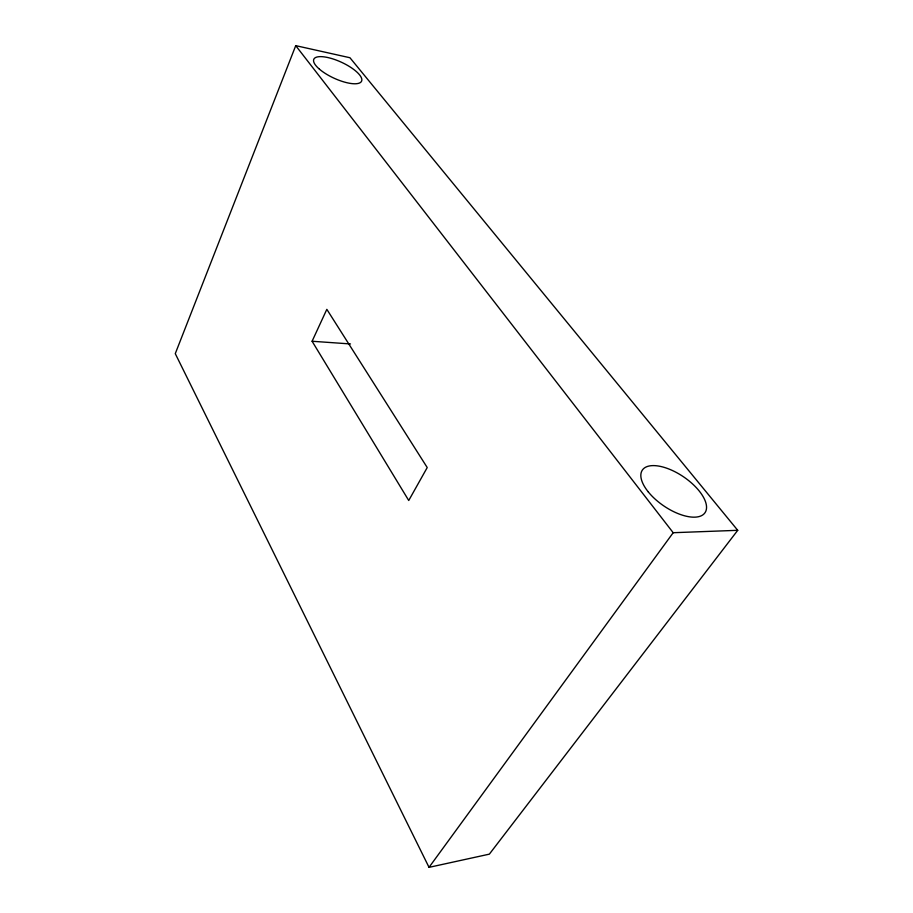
<?xml version="1.0" encoding="UTF-8"?>
<svg xmlns="http://www.w3.org/2000/svg" width="913" height="913" viewBox="0 0 913 913"><rect width="100%" height="100%" fill="white"/><g stroke="black" fill="none" stroke-linecap="round" stroke-linejoin="round"><path stroke-width="1.37" d="M295.732 45.65L175.273 353.651L429.03 867.35L489.357 854.146L737.727 530.316L349.941 57.736L295.732 45.65L673.189 532.713L737.727 530.316M312.098 341.257L326.831 309.336L427.227 467.547L408.739 500.495L312.098 341.257L350.478 343.95M429.03 867.35L673.189 532.713M319.436 69.171A26.272 8.788 24.7 0 0 360.532 82.432A26.272 8.788 24.7 0 0 333.165 59.003A26.272 8.788 24.7 0 0 319.436 69.171M648.356 492.004A37.878 17.575 34.2 0 0 704.494 513.38A37.878 17.575 34.2 0 0 668.248 468.757A37.878 17.575 34.2 0 0 648.356 492.004"/></g></svg>
